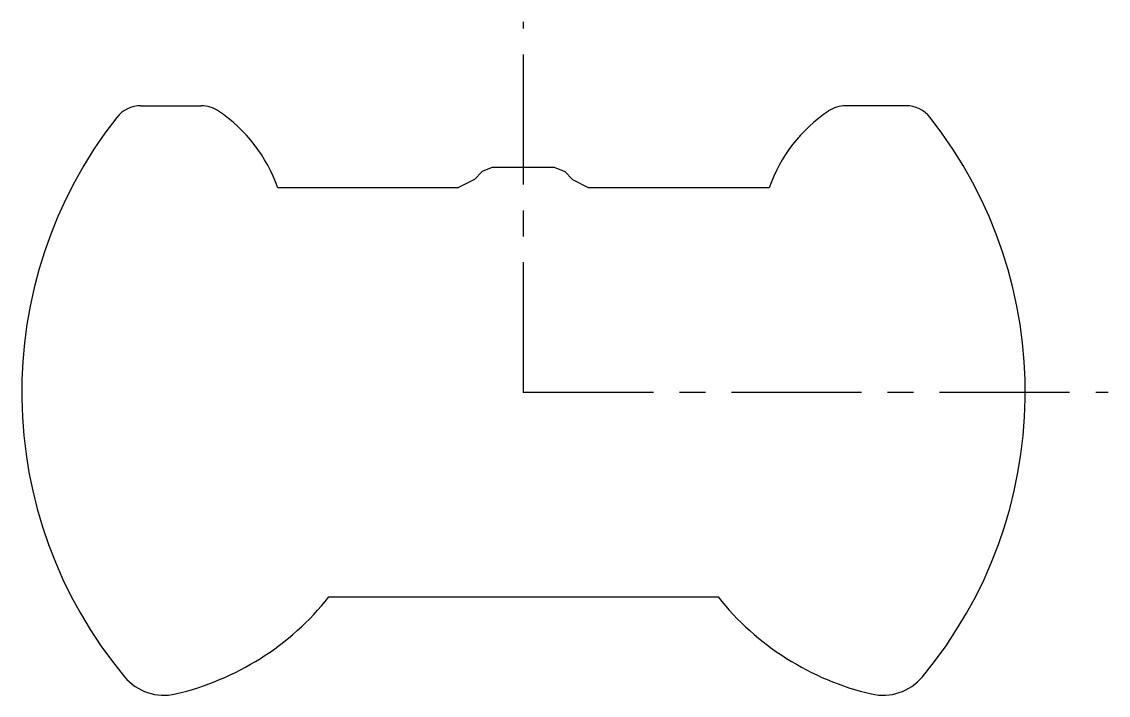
# Model space of a CAD drawing. Header units: millimetres. Extents: x -49 to 57, y -30 to 36.
import ezdxf

# ---------------------------------------------------------------- set-up
doc = ezdxf.new("R2010")
doc.units = ezdxf.units.MM
doc.header["$PDSIZE"] = -1
doc.linetypes.add('CENTERX2', pattern=[20.32, 12.7, -2.54, 2.54, -2.54])

msp = doc.modelspace()

# ---------------------------------------------------------------- linework, layer by layer
at = {"color": 7, "linetype": 'CENTERX2'}
for q in [(0, 36.21), (57.11, 0)]:
    msp.add_line((0, 0), q, dxfattribs=at)
at = {"color": 7, "linetype": 'Continuous'}
for p, q in [((-37.36, 28), (-31.46, 28)), ((37.36, 28), (31.46, 28)), ((-3, 22), (3, 22)), ((-24, 20), (-6.33, 20)), ((6.33, 20), (24, 20)), ((-19, -20), (19, -20))]:
    msp.add_line(p, q, dxfattribs=at)
at = {"color": 7, "linetype": 'Continuous', "flags": 128}
for points in [[(-3, 22), (-4.03, 21.59), (-4.78, 20.79), (-6.33, 20)], [(3, 22), (4.03, 21.59), (4.78, 20.79), (6.33, 20)]]:
    msp.add_lwpolyline(points, dxfattribs=at)
at = {"color": 7, "linetype": 'Continuous'}
for centre, radius, start, end in [((-37.36, 25), 3, 90, 141.8813), ((-31.46, 25), 3, 56.0565, 90), ((31.46, 25), 3, 90, 123.9435), ((37.36, 25), 3, 38.1187, 90), ((-5.5, 0), 43.5, 141.8813, 219.7219), ((-38.16, 15.04), 15, 19.2892, 56.0565), ((38.16, 15.04), 15, 123.9435, 160.7108), ((5.5, 0), 43.5, 320.2781, 38.1187), ((-40.12, -3.18), 27, 283.1596, 321.4701), ((40.12, -3.18), 27, 218.5299, 256.8404), ((-35.11, -24.6), 5, 219.7219, 283.1596), ((35.11, -24.6), 5, 256.8404, 320.2781)]:
    msp.add_arc(centre, radius, start, end, dxfattribs=at)
msp.add_point((0, 0), dxfattribs=at)

doc.saveas('drawing.dxf')
